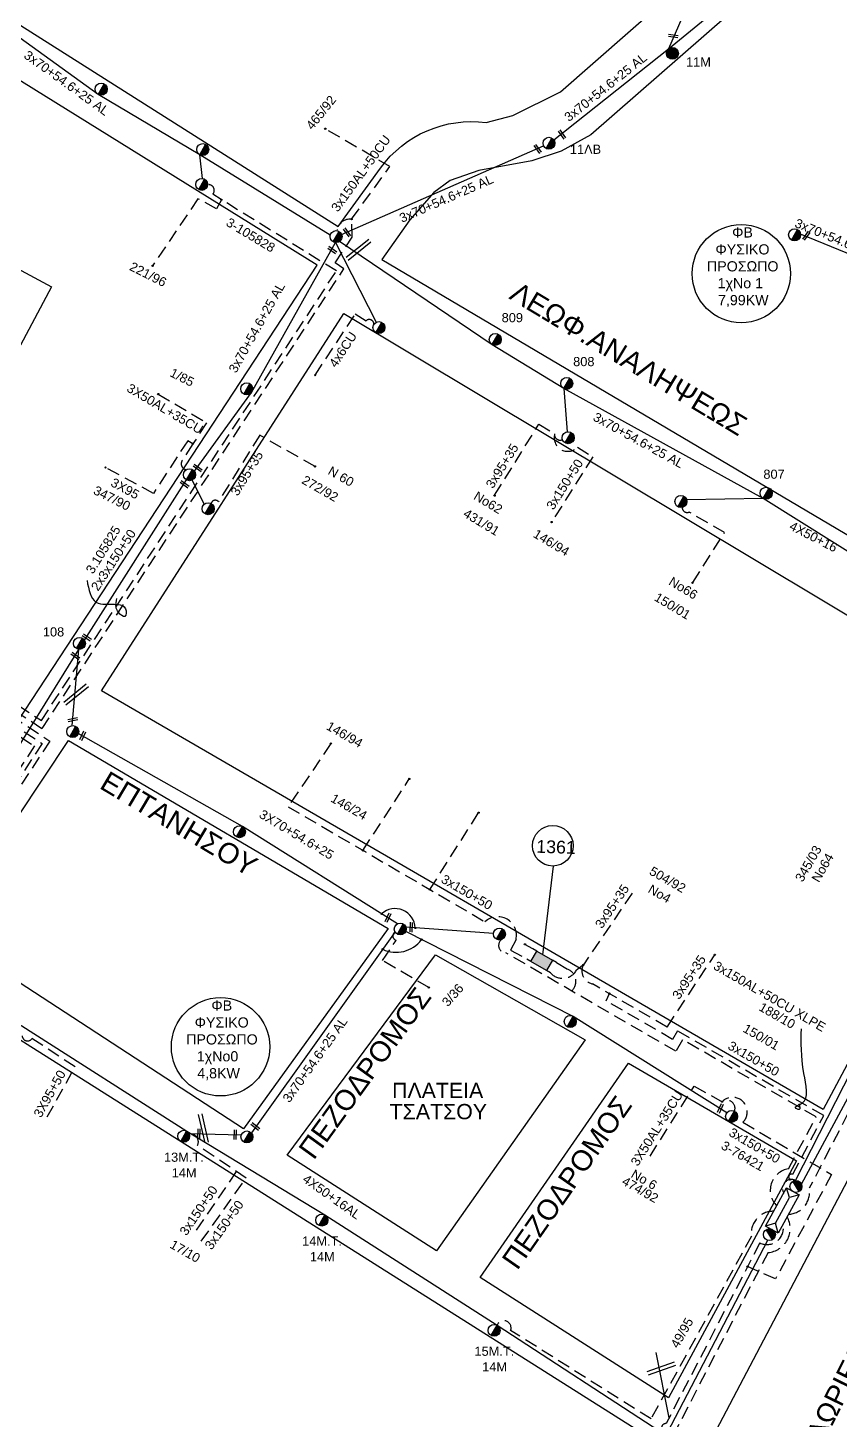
# Model space of a CAD drawing. Header units: millimetres. Extents: x 855 to 3091, y 750 to 2767.
# Drawn here: x 1805.6 to 1965.3, y 906.3 to 1180.2 of the extents above; entities that cross this region are included whole.
import ezdxf
from ezdxf.enums import TextEntityAlignment as Align

# ---------------------------------------------------------------- set-up
doc = ezdxf.new("R2010")
doc.units = ezdxf.units.MM
doc.linetypes.add('DASHED', pattern=[19.05, 12.7, -6.35])
for name, color, linetype, lineweight in [('3x150+50', 7, 'Continuous', 30), ('3x150+70', 7, 'Continuous', 30), ('3x150AL+50CU', 7, 'Continuous', 30), ('3x70+54.6+25 AL', 7, 'SYN_LINE', 30), ('3X95', 7, 'Continuous', 30), ('3x95+35', 7, 'Continuous', 30), ('3X95+50', 7, 'Continuous', 30), ('4x50+16AL', 7, 'Continuous', 30), ('4x6CU', 7, 'Continuous', 30), ('Υπόβαθρο ΔΕΗ', 7, 'Continuous', 30)]:
    doc.layers.add(name, color=color, linetype=linetype, lineweight=lineweight)
for name, color, linetype in [('3X50AL+35CU', 7, 'Continuous'), ('Link Box 4 Διευθύνσεων', 7, 'Continuous'), ('TEXT ΚΑΛΩΔΙΩΝ', 7, 'Continuous'), ('Άγνωστα', 7, 'Continuous'), ('ΑΓΝΩΣΤΟ ΕΝΑΕΡΙΟ ΚΑΛΩΔΙΟ', 7, 'Continuous'), ('ΑΓΝΩΣΤΟ ΥΠΟΓΕΙΟ ΚΑΛΩΔΙΟ', 7, 'DASHED'), ('Γυμνά εναέρια ΧΤ και ΦΟΠ (3Φ)   4x50+16AL', 7, 'Continuous'), ('Μηχανική τομή', 7, 'Continuous'), ('Στύλος Ξύλινος', 7, 'Continuous'), ('Στύλος Ξύλινος @ 1', 7, 'Continuous'), ('Στύλος ΦΜ', 7, 'Continuous'), ('Στύλος ΦΜ @ 1', 7, 'Continuous'), ('Συνδέσεις', 7, 'Continuous'), ('Τομή', 7, 'Continuous'), ('Υποσταθμός εναέριος 2 στύλων', 7, 'Continuous'), ('Υποσταθμός πόλεως', 7, 'Continuous')]:
    doc.layers.add(name, color=color, linetype=linetype)
doc.styles.add('arial', font='arial.ttf')
doc.styles.get("Standard").update_dxf_attribs({"font": 'arial.ttf'})
doc.linetypes.add('SYN_LINE', pattern='A,0.5,-0.0001,["/\\/\\/\\/",Standard,S=0.1,R=0,X=0,Y=-0.05],-0.25', length=0.7501)

# ---------------------------------------------------------------- blocks, each defined once
blk = doc.blocks.new('ΥΠΑΡΧΩΝ ΤΣΙΜΕΝΤΕΝΙΟΣ ΣΤΥΛΟΣ')
at = {"layer": 'Στύλος ΦΜ'}
blk.add_hatch(color=7, dxfattribs=at).paths.add_polyline_path([(-1.29, -2.28, 0.574793), (2.62, 0, 0.268822), (1.3, 2.27)])
at = {"layer": 'Στύλος ΦΜ', "color": 7}
blk.add_line((-1.29, -2.28), (1.3, 2.27), dxfattribs=at)
blk.add_circle((0, 0), 2.62, dxfattribs=at)
at = {"layer": 'Στύλος ΦΜ', "flags": 4}
for tag, p in [('ΤΥΠΟΣ', (-4.91, 3.03)), ('ΑΡΙΘΜΟΣ', (-4.68, 8.05))]:
    blk.add_attdef(tag, p, '', height=4, dxfattribs=at)
blk = doc.blocks.new('ΥΠΑΡΧΩΝ ΞΥΛΙΝΟΣ ΣΤΥΛΟΣ')
at = {"layer": 'Στύλος Ξύλινος'}
h = blk.add_hatch(color=7, dxfattribs=at)
h.paths.add_polyline_path([(-2.62, 0, 0.270008), (-1.29, -2.28), (1.3, 2.27, 0.576266)])
h.paths.add_polyline_path([(-1.29, -2.28, 0.574793), (2.62, 0, 0.268822), (1.3, 2.27)])
at = {"layer": 'Στύλος Ξύλινος', "color": 7}
blk.add_line((-1.29, -2.28), (1.3, 2.27), dxfattribs=at)
blk.add_circle((0, 0), 2.62, dxfattribs=at)
at = {"layer": 'Στύλος Ξύλινος', "flags": 4}
for tag, p in [('ΑΡΙΘΜΟΣ', (-4.91, 8.6)), ('ΤΥΠΟΣ', (-4.85, 3.39))]:
    blk.add_attdef(tag, p, '', height=4, dxfattribs=at)
blk = doc.blocks.new('ΥΠΟΣΤΑΘΜΟΣ ΕΝΑΕΡΙΟΣ ΕΠΙ 2 ΣΤΥΛΩΝ')
at = {"layer": 'Υποσταθμός εναέριος 2 στύλων', "linetype": 'Continuous'}
for points in [[(-11.97, -2.11, 0.574793), (-8.45, -0.07, 0.268822), (-9.64, 1.98)], [(9.68, -2.15, 0.574793), (13.19, -0.1, 0.268822), (12.01, 1.95)]]:
    blk.add_hatch(color=256, dxfattribs=at).paths.add_polyline_path(points)
for p, q in [((-11.97, -2.11), (-9.64, 1.98)), ((9.68, -2.15), (12.01, 1.95))]:
    blk.add_line(p, q, dxfattribs=at)
for centre in [(-10.81, -0.07), (10.84, -0.1)]:
    blk.add_circle(centre, 2.36, dxfattribs=at)
at = {"layer": 'Υποσταθμός πόλεως', "linetype": 'Continuous', "ltscale": 40}
blk.add_lwpolyline([(-8.57, 2.82), (8.57, 2.82), (8.57, -2.82), (-8.57, -2.82)], close=True, dxfattribs=at)
for points in [[(-5.75, 0), (-8.57, 2.82)], [(-8.57, -2.82), (-5.75, 0)], [(-5.75, 0), (5.75, 0)], [(5.75, 0), (8.57, 2.82)], [(8.57, -2.82), (5.75, 0)]]:
    blk.add_lwpolyline(points, dxfattribs=at)
at = {"layer": 'Υποσταθμός εναέριος 2 στύλων', "ltscale": 40, "flags": 1}
for tag, p in [('ΜΕΤΑΣΧΗΜΑΤΙΣΜΟΣ', (14.09, 2.51)), ('ΙΣΧΥΣ', (14.07, -0.28)), ('ΑΡΙΘΜΟΣ', (14.19, -3))]:
    blk.add_attdef(tag, p, '', height=1.8, dxfattribs=at)
blk = doc.blocks.new('LINK BOX 4 ΑΝΑΧΩΡΗΣΕΩΝ')
at = {"layer": 'Link Box 4 Διευθύνσεων', "ltscale": 40}
blk.add_hatch(color=256, dxfattribs=at).paths.add_polyline_path([(-3.54, 0), (-3.54, -4.67), (3.54, -4.67), (3.54, 0)])
for p, q in [((-3.54, 0), (-5.33, 0)), ((5.33, 0), (3.54, 0)), ((-3.54, -4.67), (-5.33, -4.67)), ((5.33, -4.67), (3.54, -4.67))]:
    blk.add_line(p, q, dxfattribs=at)
blk.add_lwpolyline([(-3.54, -4.67), (-3.54, 0), (3.54, 0), (3.54, -4.67)], close=True, dxfattribs=at)
blk = doc.blocks.new('ΜΗΧΑΝΙΚΗ ΤΟΜΗ')
at = {"layer": 'Μηχανική τομή', "ltscale": 40}
for p, q in [((-1.9, 0.8), (5.7, 0.8)), ((-1.9, -0.8), (5.7, -0.8))]:
    blk.add_line(p, q, dxfattribs=at)
blk = doc.blocks.new('_ΣΥΝΔΕΣΗ')
at = {"layer": 'Συνδέσεις', "linetype": 'SYN_LINE', "ltscale": 40}
blk.add_hatch(color=256, dxfattribs=at).paths.add_polyline_path([(0.5, 0, 1), (-0.5, 0, 1)])
at = {"layer": 'Συνδέσεις'}
blk.add_circle((0, 0), 0.5, dxfattribs=at)
blk = doc.blocks.new('ΤΟΜΗ')
at = {"layer": 'Τομή', "ltscale": 40}
for p, q in [((-5.7, 0), (17.1, 0)), ((-5.7, -2.8), (17.1, -2.8))]:
    blk.add_line(p, q, dxfattribs=at)

msp = doc.modelspace()

# ---------------------------------------------------------------- linework, layer by layer
at = {"lineweight": -3, "ltscale": 0.2}
for centre in [(1945.9, 1131.83), (1843.48, 979.74)]:
    msp.add_circle(centre, 9.67, dxfattribs=at)
at = {"layer": '3x150+50', "color": 6, "linetype": 'DASHED', "lineweight": -3, "ltscale": 0.2}
for points in [[(1800.54, 1048.98), (1808.24, 1043.93), (1866.27, 1132.36), (1841.95, 1147.45, 0.702854), (1840.95, 1149.33)], [(1839.7, 941.49), (1848.53, 953.92), (1838.97, 960.34, 0.585023), (1837.29, 962.64, -51.742826)], [(1952.3, 947.38, 0.465423), (1947.9, 942.47), (1928.15, 906.54), (1900.54, 923.95, 0.970078), (1897.88, 924.98, 15.337266)]]:
    msp.add_lwpolyline(points, format="xyb", dxfattribs=at)
for points in [[(1843.67, 1146.38), (1842.7, 1144.61), (1839.04, 1146.58), (1830.12, 1133.39)], [(1846.58, 955.22), (1838.22, 942.95)]]:
    msp.add_lwpolyline(points, dxfattribs=at)
at = {"layer": '3x150+50', "color": 27, "linetype": 'DASHED', "lineweight": -3, "ltscale": 0.2}
for points in [[(1909.19, 1100.33, 0.777391), (1913.68, 1097.67), (1916.7, 1095.78), (1908.66, 1083.08)], [(1798.52, 1045.9), (1808.41, 1039.41), (1783.37, 1001.25), (1778.26, 1004.27), (1775.88, 1001.38), (1753.71, 1016.51, 0.685106), (1751.17, 1016.97, 49.505858)], [(1865.17, 1039.37), (1856.77, 1026.97), (1895.49, 1004.34, -0.735924), (1901.6, 1000.86), (1900.48, 998.76), (1903.75, 996.96)], [(1955.49, 953.61, -0.929728), (1956.04, 954.66), (1962.1, 966.2), (1933.36, 982.87), (1932.4, 981.2), (1919.3, 988.8), (1919.95, 990.21)], [(1956.59, 953.44, 0.753094), (1954.25, 950.94, 1.301079)]]:
    msp.add_lwpolyline(points, format="xyb", dxfattribs=at)
at = {"layer": '3x150+50', "color": 2, "linetype": 'DASHED', "lineweight": -3, "ltscale": 0.2}
for points in [[(1797.84, 1044.86), (1806.89, 1038.92), (1783.85, 1003.8), (1715.06, 1047.05, -1.362594), (1717.42, 1052.5), (1736.7, 1082.61, -0.729693), (1738.24, 1085.9)], [(1952.89, 948.45, -0.614164), (1955.17, 955.75), (1960.62, 965.93), (1934.36, 981.14), (1933.04, 978.85), (1899.62, 998.2, -0.692687), (1898.7, 1000.81)], [(1909.53, 996.31), (1911.85, 994.96, -0.549614), (1912.53, 990.73, -1.280064)]]:
    msp.add_lwpolyline(points, format="xyb", dxfattribs=at)
at = {"layer": '3x150+50', "color": 85, "linetype": 'DASHED', "lineweight": -3, "ltscale": 0.2}
msp.add_lwpolyline([(1799.19, 1046.92), (1809.92, 1039.88), (1783.68, 999.91), (1778.49, 1002.97), (1776.13, 1000.14, 0.516534), (1776.67, 998.19)], format="xyb", dxfattribs=at)
at = {"layer": '3x150+50', "color": 27, "linetype": 'DASHED', "lineweight": -3, "ltscale": 0.2}
for points in [[(1871.48, 1018.37), (1880.61, 1032.43)], [(1884.67, 1010.66), (1894.23, 1025.79)], [(1904.92, 998.98), (1903.35, 999.89)]]:
    msp.add_lwpolyline(points, dxfattribs=at)
at = {"layer": '3x150+50', "color": 1, "linetype": 'DASHED', "lineweight": -3, "ltscale": 0.2}
msp.add_lwpolyline([(1942.13, 968.94, -1.004647), (1946.22, 964.88), (1963.64, 954.61), (1952.64, 934.07), (1947.14, 936.5)], format="xyb", dxfattribs=at)
at = {"layer": '3x150+70', "color": 30, "linetype": 'DASHED', "lineweight": -3, "ltscale": 0.2}
msp.add_lwpolyline([(1994.41, 1022.74, -1.121486), (1994.82, 1020.8), (1959.28, 951.91, -0.443953), (1955.17, 946.77, 12.681329)], format="xyb", dxfattribs=at)
at = {"layer": '3x150+70', "color": 85, "linetype": 'DASHED', "lineweight": -3, "ltscale": 0.2}
msp.add_lwpolyline([(1954.92, 946.31, -0.544925), (1951.16, 939.27), (1933.1, 904.48, -0.311334), (1930.39, 900.01), (1896.96, 844.76, 0.580515), (1892.52, 843.34)], format="xyb", dxfattribs=at)
at = {"layer": '3x150AL+50CU', "color": 5, "linetype": 'DASHED', "lineweight": -3, "ltscale": 0.2}
msp.add_lwpolyline([(1799.87, 1047.95), (1808.4, 1042.35), (1867.74, 1132.78), (1866.03, 1133.94), (1869.35, 1139), (1869.25, 1142.55), (1876.79, 1152.9), (1864.07, 1160.33)], dxfattribs=at)
msp.add_lwpolyline([(1869.25, 1142.55, 0.404743), (1866.37, 1140.28, -1.331184)], format="xyb", dxfattribs=at)
at = {"layer": '3X50AL+35CU', "color": 1, "linetype": 'DASHED', "lineweight": -3, "ltscale": 0.2}
for points in [[(1831.24, 1108.14), (1840.73, 1102.5), (1838.04, 1098.34), (1835.94, 1095.09, 0.536766), (1836.74, 1093.25, 4.426069)], [(1927.96, 958.24), (1936.65, 972.02), (1942.13, 968.94, -0.73264), (1944.57, 967.07, -49.929251)]]:
    msp.add_lwpolyline(points, format="xyb", dxfattribs=at)
at = {"layer": '3x70+54.6+25 AL', "color": 5, "linetype": 'SYN_LINE', "lineweight": -3, "ltscale": 15}
for points in [[(1931.63, 1176.11), (1945.45, 1207.99)], [(1909.06, 1158.14), (1931.57, 1176.06), (1964, 1202.59)], [(1867.29, 1139.56), (1907.03, 1156.95)]]:
    msp.add_lwpolyline(points, dxfattribs=at)
at = {"layer": '3x70+54.6+25 AL', "color": 6, "linetype": 'SYN_LINE', "lineweight": -3, "ltscale": 15}
msp.add_lwpolyline([(1865.06, 1139.39), (1839.39, 1155.22), (1819.41, 1167.09), (1801.69, 1179.86)], dxfattribs=at)
at = {"layer": '3x70+54.6+25 AL', "color": 6, "linetype": 'SYN_LINE', "lineweight": -3, "ltscale": 6}
msp.add_lwpolyline([(1839.94, 1150.56), (1839.39, 1155.22)], dxfattribs=at)
at = {"layer": '3x70+54.6+25 AL', "color": 62, "linetype": 'SYN_LINE', "lineweight": -3, "ltscale": 15}
msp.add_lwpolyline([(1972.65, 1133.43), (1957.56, 1139.57)], dxfattribs=at)
at = {"layer": '3x70+54.6+25 AL', "color": 1, "linetype": 'SYN_LINE', "lineweight": -3, "ltscale": 15}
for points in [[(1838.34, 1092.95), (1849.57, 1108.44), (1866.11, 1137.94)], [(1816.72, 1059.74), (1836.8, 1091.24)], [(1778.24, 998.57), (1798.57, 1030.5), (1815.6, 1057.92)], [(1877.82, 1002.33), (1849.54, 962.8)], [(1943.06, 966.76), (1912.84, 985.73), (1879.91, 1002.4)]]:
    msp.add_lwpolyline(points, dxfattribs=at)
at = {"layer": '3x70+54.6+25 AL', "color": 7, "linetype": 'SYN_LINE', "lineweight": -3, "ltscale": 15}
msp.add_lwpolyline([(1866.11, 1137.94), (1874.07, 1122.26)], dxfattribs=at)
at = {"layer": '3x70+54.6+25 AL', "color": 27, "linetype": 'SYN_LINE', "lineweight": -3, "ltscale": 15}
for points in [[(2008.53, 1053.25), (1978.8, 1069.67), (1950.21, 1087.62), (1910.99, 1109.23), (1896.93, 1117.86), (1866.9, 1138.17)], [(1950.21, 1087.62), (1935.14, 1087.35)], [(1956.59, 953.44), (1970.81, 981.28)]]:
    msp.add_lwpolyline(points, dxfattribs=at)
at = {"layer": '3x70+54.6+25 AL', "color": 27, "linetype": 'SYN_LINE', "lineweight": -3, "ltscale": 10}
msp.add_lwpolyline([(1911.02, 1109.21), (1911.66, 1100.72)], dxfattribs=at)
at = {"layer": '3x70+54.6+25 AL', "color": 1, "linetype": 'SYN_LINE', "lineweight": -3, "ltscale": 7}
msp.add_lwpolyline([(1837.88, 1091.2), (1840.25, 1086.45)], dxfattribs=at)
at = {"layer": '3x70+54.6+25 AL', "color": 2, "linetype": 'SYN_LINE', "lineweight": -3, "ltscale": 15}
for points in [[(1814.28, 1042.92), (1815.6, 1057.92)], [(1878.28, 1003.94), (1847.78, 1023.07), (1815.51, 1041.35)], [(1897.14, 1002.01), (1879.97, 1003.25)]]:
    msp.add_lwpolyline(points, dxfattribs=at)
at = {"layer": '3x70+54.6+25 AL', "color": 133, "linetype": 'SYN_LINE', "lineweight": -3, "ltscale": 15}
msp.add_lwpolyline([(1957.73, 952.73), (1972.88, 980.83), (1994.82, 1023.27), (2009.56, 1051.45)], dxfattribs=at)
at = {"layer": '3x70+54.6+25 AL', "color": 1, "linetype": 'SYN_LINE', "lineweight": -3, "ltscale": 10}
msp.add_lwpolyline([(1847.54, 962.33), (1837.29, 962.64)], dxfattribs=at)
at = {"layer": '3X95', "color": 1, "linetype": 'DASHED', "lineweight": -3, "ltscale": 0.2}
msp.add_lwpolyline([(1838.04, 1098.34), (1837.02, 1098.96), (1830.28, 1088.6), (1820.86, 1093.69)], dxfattribs=at)
at = {"layer": '3x95+35', "color": 27, "linetype": 'DASHED', "lineweight": -3, "ltscale": 0.2}
for points in [[(1897.38, 1088.23), (1906.08, 1102.19), (1909.19, 1100.33, 0.614914), (1910.73, 1099.19, -56.05178)], [(1924.44, 1009.99), (1914.84, 995.87, 0.501031), (1916.65, 992.12, 0.651331)], [(1914.84, 995.87), (1913.47, 994.78, -0.513972), (1908.36, 994.29, -10.580552)]]:
    msp.add_lwpolyline(points, format="xyb", dxfattribs=at)
at = {"layer": '3x95+35', "color": 1, "linetype": 'DASHED', "lineweight": -3, "ltscale": 0.2}
msp.add_lwpolyline([(1862.06, 1093.9), (1851.18, 1100.05), (1843.07, 1086.96, 0.622743), (1841.63, 1086.61, -2.756856)], format="xyb", dxfattribs=at)
at = {"layer": '3x95+35', "color": 27, "linetype": 'DASHED', "lineweight": -3, "ltscale": 0.2}
for points in [[(1931.29, 983.63), (1940.7, 997.85)], [(1931.29, 983.63), (1916.65, 992.12)]]:
    msp.add_lwpolyline(points, dxfattribs=at)
at = {"layer": '3X95+50', "color": 6, "linetype": 'DASHED', "lineweight": -3, "ltscale": 0.2}
msp.add_lwpolyline([(1809.36, 965.93), (1814.88, 975.77), (1806.39, 981.36, -0.712621), (1804.46, 981.88, 100.937389)], format="xyb", dxfattribs=at)
at = {"layer": '4x50+16AL', "color": 6, "linetype": 'Continuous', "lineweight": -3, "ltscale": 0.2}
msp.add_lwpolyline([(1778.8, 997.82), (1804.38, 983.87), (1836.82, 963.15), (1863.98, 946.66), (1897.88, 924.98), (1930.06, 903.97)], dxfattribs=at)
at = {"layer": '4x6CU', "color": 7, "linetype": 'DASHED', "lineweight": -3, "ltscale": 0.2}
msp.add_lwpolyline([(1862.09, 1111.87), (1869.99, 1123.92), (1872.12, 1122.57, -0.649158), (1873.65, 1121.88, 26.979548)], format="xyb", dxfattribs=at)
at = {"layer": 'ΑΓΝΩΣΤΟ ΕΝΑΕΡΙΟ ΚΑΛΩΔΙΟ', "color": 5, "linetype": 'Continuous', "lineweight": -3, "ltscale": 0.2}
msp.add_lwpolyline([(1951.08, 941.66), (1931.32, 903.81)], dxfattribs=at)
at = {"layer": 'ΑΓΝΩΣΤΟ ΥΠΟΓΕΙΟ ΚΑΛΩΔΙΟ', "color": 27, "linetype": 'DASHED', "lineweight": -3, "ltscale": 0.2}
msp.add_lwpolyline([(1936.35, 1071.08), (1942.62, 1080.88), (1935.62, 1084.92, -0.544171), (1934.28, 1085.87, -2.676423)], format="xyb", dxfattribs=at)
at = {"layer": 'ΑΓΝΩΣΤΟ ΥΠΟΓΕΙΟ ΚΑΛΩΔΙΟ', "color": 1, "linetype": 'DASHED', "lineweight": -3, "ltscale": 0.2}
for points in [[(1884.44, 991.37), (1875.32, 996.74), (1878, 1000.68, -0.649919), (1877.82, 1002.33, 22.672977)], [(1954.09, 944.79, -0.631967), (1949.56, 941.16), (1931.11, 905.61, 0.782654), (1930.6, 904.09, 94.740113)]]:
    msp.add_lwpolyline(points, format="xyb", dxfattribs=at)
at = {"layer": 'Υπόβαθρο ΔΕΗ', "lineweight": -3}
msp.add_lwpolyline([(1862.34, 1276.76), (1848.38, 1251.44), (1802.25, 1181.9), (1866.6, 1141.1), (1874.94, 1152.6, -0.274348), (1895.72, 1161.57, 0.36255)], format="xyb", dxfattribs=at)
for points in [[(1895.72, 1161.57), (1900.97, 1162.91), (1910.35, 1167.62), (1937.37, 1191.36), (1944.6, 1209.74), (1862.34, 1276.76)], [(1961.31, 1198.45), (1916.28, 1159.16), (1910.46, 1155.93), (1904.69, 1154.01), (1894.27, 1152.1), (1888.67, 1150.13), (1885.4, 1147.79), (1880.71, 1142.39), (1875.19, 1134.61), (2007.21, 1056.53), (2032.55, 1101.5), (1966.82, 1134.62)], [(1867.75, 1124.01), (2002.45, 1043.25), (1961.97, 967.43), (1820.07, 1049.78), (1867.75, 1124.01)], [(2018.75, 959.53), (2041.25, 1004.32), (2003.27, 1022.91), (1940.97, 904.29), (1961.06, 893.62), (1980.7, 928.65)], [(1906.88, 997.84), (1908.94, 1015.29)], [(1842.04, 763.44), (1878.77, 822.48), (1928.04, 902.71), (1784.57, 993.39), (1754.27, 910.43), (1854.27, 846.83), (1848.89, 839.32), (1780.71, 883.44), (1770.41, 890.11), (1751.57, 902.88), (1723.63, 827.95), (1824.17, 763.45)], [(1931.73, 906.73), (1929.17, 919.62)]]:
    msp.add_lwpolyline(points, dxfattribs=at)
for points in [[(1780.36, 1008.36), (1862.5, 1133.53), (1798.07, 1173.49), (1716.13, 1048.74), (1748.11, 1028.63), (1803.39, 1132.9), (1810.25, 1129.26), (1754.61, 1024.55)], [(1813.61, 1039.98), (1876.48, 1003.04), (1848, 963.61), (1788.51, 1002.38)], [(1856.59, 958.44), (1885.74, 997.81), (1915.21, 981.08), (1885.96, 939.59)], [(1894.51, 934.34), (1923.72, 976.5), (1956.77, 957.32), (1931.58, 910.71)]]:
    msp.add_lwpolyline(points, close=True, dxfattribs=at)
msp.add_circle((1908.82, 1019.29), 4, dxfattribs=at)
for centre, radius, start, end in [((1877.81, 1002.96), 3.96, 2.3726, 132.1063), ((1878.02, 1004.59), 6.26, 245.0235, 323.0142)]:
    msp.add_arc(centre, radius, start, end, dxfattribs=at)
for points in [[(1817.22, 1071.47), (1818.98, 1067.2), (1823.22, 1066.75), (1824.82, 1065.92), (1824.65, 1064.39), (1823.4, 1065.21), (1822.93, 1066.31), (1823.09, 1067.93)], [(1957.17, 968.54), (1957.29, 967.43), (1956.53, 967.77), (1957.22, 968.32), (1957.87, 968.65), (1958.21, 974.51), (1957.71, 983.26)]]:
    msp.add_spline(points, degree=3, dxfattribs=at)

# ---------------------------------------------------------------- block references
at = {"layer": 'Link Box 4 Διευθύνσεων', "lineweight": -3, "xscale": 0.5, "yscale": 0.5, "zscale": 0.5, "rotation": 329.8713118535535}
msp.add_blockref('LINK BOX 4 ΑΝΑΧΩΡΗΣΕΩΝ', (1907.22, 997.64), dxfattribs=at)
at = {"layer": 'Μηχανική τομή', "lineweight": -3}
for p, xscale, yscale, zscale, rotation in [((1932.05, 1178.66), 0.2499999999999998, 0.2499999999999998, 0.2499999999999998, 352.3260421696968), ((1910.31, 1159.59), 0.2499999999999999, 0.2499999999999999, 0.2499999999999999, 305.7383391334064), ((1905.56, 1156.75), 0.2499999999999999, 0.2499999999999999, 0.2499999999999999, 305.7383391334064), ((1868.04, 1140.33), 0.2499999999999999, 0.2499999999999999, 0.2499999999999999, 305.7383391334064), ((1958.43, 1138.9), 0.2499999999999999, 0.2499999999999999, 0.2499999999999999, 54.38633714151349), ((1865.06, 1136.77), 0.2499999999999999, 0.2499999999999999, 0.2499999999999999, 325.4240233767811), ((1838.58, 1093.91), 0.2499999999999999, 0.2499999999999999, 0.2499999999999999, 325.4240233767811), ((1836.02, 1090.69), 0.2499999999999999, 0.2499999999999999, 0.2499999999999999, 325.4240233767811), ((1816.8, 1060.55), 0.2499999999999999, 0.2499999999999999, 0.2499999999999999, 325.4240233767811), ((1814.55, 1056.92), 0.2499999999999999, 0.2499999999999999, 0.2499999999999999, 325.4240233767811), ((1813.96, 1044.01), 0.2499999999999999, 0.2499999999999999, 0.2499999999999999, 11.25238841245213), ((1816.21, 1040.51), 0.2499999999999999, 0.2499999999999999, 0.2499999999999999, 65.68131416609452), ((1876.26, 1004.74), 0.2499999999999999, 0.2499999999999999, 0.2499999999999999, 65.68131416609452), ((1880.98, 1002.8), 0.2499999999999999, 0.2499999999999999, 0.2499999999999999, 88.09582547483252), ((1941.6, 967.21), 0.2499999999999999, 0.2499999999999999, 0.2499999999999999, 65.68131416609452), ((1850.71, 963.75), 0.2499999999999999, 0.2499999999999999, 0.2499999999999999, 142.5242867439134), ((1839.23, 962.19), 0.2499999999999998, 0.2499999999999998, 0.2499999999999998, 87.09207153055705), ((1846.36, 961.98), 0.2499999999999998, 0.2499999999999998, 0.2499999999999998, 87.09207153055705)]:
    msp.add_blockref('ΜΗΧΑΝΙΚΗ ΤΟΜΗ', p, dxfattribs=dict(at, xscale=xscale, yscale=yscale, zscale=zscale, rotation=rotation))
at = {"layer": 'Στύλος Ξύλινος @ 1', "lineweight": -3, "ltscale": 40}
ref = msp.add_blockref('ΥΠΑΡΧΩΝ ΞΥΛΙΝΟΣ ΣΤΥΛΟΣ', (1932.35, 1175.17), dxfattribs=dict(at, xscale=0.4499999999998181, yscale=0.4499999999998181, zscale=0.4499999999998181))
ref.add_attrib('ΤΥΠΟΣ', '11M', (1935.03, 1172.58), dxfattribs={"layer": 'Στύλος Ξύλινος', "height": 1.8, "flags": 4})
at = {"layer": 'Στύλος ΦΜ @ 1', "lineweight": -3, "ltscale": 40, "xscale": 0.4499999999998181, "yscale": 0.4499999999998181, "zscale": 0.4499999999998181}
for p in [(1820, 1168.12), (1839.97, 1156.24), (1839.77, 1149.39), (1866.2, 1139.11), (1956.38, 1139.47), (1874.63, 1121.22), (1848.64, 1109.17), (1911.85, 1099.56), (1837.38, 1092.27), (1934.02, 1087.01), (1841.05, 1085.58), (1814.4, 1041.75), (1847.2, 1022.05), (1878.84, 1002.91), (1898.32, 1001.92), (1912.25, 984.71), (1943.99, 966.04), (1848.67, 962.01)]:
    msp.add_blockref('ΥΠΑΡΧΩΝ ΤΣΙΜΕΝΤΕΝΙΟΣ ΣΤΥΛΟΣ', p, dxfattribs=at)
at = {"layer": 'Στύλος ΦΜ @ 1', "lineweight": -3, "ltscale": 40}
ref = msp.add_blockref('ΥΠΑΡΧΩΝ ΤΣΙΜΕΝΤΕΝΙΟΣ ΣΤΥΛΟΣ', (1908.08, 1157.48), dxfattribs=dict(at, xscale=0.4499999999998183, yscale=0.4499999999998183, zscale=0.4499999999998183))
ref.add_attrib('ΤΥΠΟΣ', '11ΛB', (1912.18, 1155.4), dxfattribs={"layer": 'Στύλος ΦΜ', "height": 1.8, "flags": 4})
ref = msp.add_blockref('ΥΠΑΡΧΩΝ ΤΣΙΜΕΝΤΕΝΙΟΣ ΣΤΥΛΟΣ', (1897.51, 1118.89), dxfattribs=dict(at, xscale=0.4499999999998181, yscale=0.4499999999998181, zscale=0.4499999999998181))
ref.add_attrib('ΤΥΠΟΣ', '809', (1898.77, 1122.27), dxfattribs={"layer": 'Στύλος ΦΜ', "height": 1.8, "flags": 4})
ref = msp.add_blockref('ΥΠΑΡΧΩΝ ΤΣΙΜΕΝΤΕΝΙΟΣ ΣΤΥΛΟΣ', (1911.57, 1110.25), dxfattribs=dict(at, xscale=0.4499999999998181, yscale=0.4499999999998181, zscale=0.4499999999998181))
ref.add_attrib('ΤΥΠΟΣ', '808', (1912.83, 1113.63), dxfattribs={"layer": 'Στύλος ΦΜ', "height": 1.8, "flags": 4})
ref = msp.add_blockref('ΥΠΑΡΧΩΝ ΤΣΙΜΕΝΤΕΝΙΟΣ ΣΤΥΛΟΣ', (1950.79, 1088.64), dxfattribs=dict(at, xscale=0.4499999999998181, yscale=0.4499999999998181, zscale=0.4499999999998181))
ref.add_attrib('ΤΥΠΟΣ', '807', (1950.24, 1091.48), dxfattribs={"layer": 'Στύλος ΦΜ', "height": 1.8, "flags": 4})
ref = msp.add_blockref('ΥΠΑΡΧΩΝ ΤΣΙΜΕΝΤΕΝΙΟΣ ΣΤΥΛΟΣ', (1815.73, 1059.09), dxfattribs=dict(at, xscale=0.4499999999998181, yscale=0.4499999999998181, zscale=0.4499999999998181))
ref.add_attrib('ΤΥΠΟΣ', '108', (1808.54, 1060.46), dxfattribs={"layer": 'Στύλος ΦΜ', "height": 1.8, "flags": 4})
ref = msp.add_blockref('ΥΠΑΡΧΩΝ ΤΣΙΜΕΝΤΕΝΙΟΣ ΣΤΥΛΟΣ', (1836.23, 962.13), dxfattribs=dict(at, xscale=0.449999999999818, yscale=0.449999999999818, zscale=0.449999999999818))
ref.add_attrib('ΤΥΠΟΣ', '13M.T.', (1832.36, 957.12), dxfattribs={"layer": 'Στύλος ΦΜ', "height": 1.8, "flags": 4})
ref.add_attrib('ΑΡΙΘΜΟΣ', '14M', (1833.88, 954.05), dxfattribs={"layer": 'Στύλος ΦΜ', "height": 1.8, "flags": 4})
ref = msp.add_blockref('ΥΠΑΡΧΩΝ ΤΣΙΜΕΝΤΕΝΙΟΣ ΣΤΥΛΟΣ', (1863.4, 945.64), dxfattribs=dict(at, xscale=0.449999999999818, yscale=0.449999999999818, zscale=0.449999999999818))
ref.add_attrib('ΤΥΠΟΣ', '14M.T.', (1859.53, 940.63), dxfattribs={"layer": 'Στύλος ΦΜ', "height": 1.8, "flags": 4})
ref.add_attrib('ΑΡΙΘΜΟΣ', '14M', (1861.05, 937.55), dxfattribs={"layer": 'Στύλος ΦΜ', "height": 1.8, "flags": 4})
ref = msp.add_blockref('ΥΠΑΡΧΩΝ ΤΣΙΜΕΝΤΕΝΙΟΣ ΣΤΥΛΟΣ', (1897.29, 923.96), dxfattribs=dict(at, xscale=0.449999999999818, yscale=0.449999999999818, zscale=0.449999999999818))
ref.add_attrib('ΤΥΠΟΣ', '15M.T.', (1893.42, 918.95), dxfattribs={"layer": 'Στύλος ΦΜ', "height": 1.8, "flags": 4})
ref.add_attrib('ΑΡΙΘΜΟΣ', '14M', (1894.94, 915.88), dxfattribs={"layer": 'Στύλος ΦΜ', "height": 1.8, "flags": 4})
at = {"layer": 'Συνδέσεις', "lineweight": -3, "xscale": 0.25, "yscale": 0.25, "zscale": 0.25}
for p in [(1864.07, 1160.33), (1843.67, 1146.38), (1869.25, 1142.55), (1830.12, 1133.39), (1862.09, 1111.87), (1831.24, 1108.14), (1838.04, 1098.34), (1820.86, 1093.69), (1862.06, 1093.91), (1897.38, 1088.16), (1908.6, 1082.96), (1936.31, 1071.03), (1865.17, 1039.38), (1880.61, 1032.43), (1894.23, 1025.79), (1871.48, 1018.37), (1884.67, 1010.66), (1875.16, 1005.9), (1881.77, 1003.12), (1883.02, 1000.83), (1903.35, 999.9), (1875.38, 998.92), (1940.7, 997.86), (1914.84, 995.87), (1884.44, 991.38), (1919.95, 990.21), (1942.13, 968.94), (1955.49, 953.61), (1947.14, 936.5)]:
    msp.add_blockref('_ΣΥΝΔΕΣΗ', p, dxfattribs=at)
at = {"layer": 'Τομή', "lineweight": -3, "xscale": 0.2499999999999999, "yscale": 0.2499999999999999, "zscale": 0.2499999999999999}
for p, rotation in [((1871.94, 1137.12), 218.6919317530052), ((1816.39, 1049.64), 219.3778521253555), ((1840.09, 965.17), 282.9407812258306), ((1931.61, 916.58), 199.5536941215062)]:
    msp.add_blockref('ΤΟΜΗ', p, dxfattribs=dict(at, rotation=rotation))
at = {"layer": 'Υποσταθμός εναέριος 2 στύλων', "lineweight": -3, "xscale": 0.4999999999999997, "yscale": 0.4999999999999997, "zscale": 0.4999999999999997, "rotation": 61.20359128569508}
msp.add_blockref('ΥΠΟΣΤΑΘΜΟΣ ΕΝΑΕΡΙΟΣ ΕΠΙ 2 ΣΤΥΛΩΝ', (1953.99, 947.54), dxfattribs=at)

# ---------------------------------------------------------------- texts
at = {"lineweight": -3, "ltscale": 40, "char_height": 4, "width": 65.6312, "attachment_point": 1, "style": 'arial'}
for s, insert, rotation in [('ΛEΩΦ.ANAΛHΨEΩΣ', (1902.09, 1130.44), 329), ('ΕΠΤΑΝΗΣΟΥ', (1821.5, 1034.15), 329.2765), ('ΠΕΖΟΔΡΟΜΟΣ', (1858.58, 959.65), 54.1139), ('ΠΕΖΟΔΡΟΜΟΣ', (1898.57, 937.91), 55.124), ('ΔΩPIEΩN', (1958.47, 903.38), 63.58)]:
    msp.add_mtext(s, dxfattribs=dict(at, insert=insert, rotation=rotation))
at = {"lineweight": -3, "ltscale": 40, "char_height": 3, "width": 65.6312, "attachment_point": 1, "style": 'arial'}
for s, insert in [('ΠΛΑΤΕΙΑ', (1877.22, 972.65)), ('ΤΣΑΤΣΟΥ', (1876.74, 968.49))]:
    msp.add_mtext(s, dxfattribs=dict(at, insert=insert))
at = {"layer": 'TEXT ΚΑΛΩΔΙΩΝ', "linetype": 'Continuous', "lineweight": -3, "ltscale": 0.2}
for s, rotation, p in [('3x70+54.6+25 AL', 324.2349, (1813.21, 1169.34)), ('3x70+54.6+25 AL', 38.5269, (1919.2, 1168.51)), ('3x150AL+50CU', 53.9071, (1871.07, 1151.55)), ('3x70+54.6+25 AL', 23.6289, (1887.88, 1146.61)), ('3x70+54.6+25 AL', 337.8835, (1965.78, 1138.17)), ('3x70+54.6+25 AL', 60.7123, (1850.6, 1121.23)), ('4x6CU', 56.77, (1867.55, 1116.91)), ('3X50AL+35CU', 329.2952, (1832.57, 1105.26)), ('3x70+54.6+25 AL', 331.1435, (1925.69, 1099.07)), ('3x95+35', 58.0539, (1898.86, 1094.01)), ('3x95+35', 58.2218, (1848.65, 1092.56)), ('3x150+50', 57.6746, (1911.16, 1090.39)), ('3X95', 331.6372, (1824.71, 1089.56)), ('2x3x150+50', 56.7269, (1822.41, 1075.5)), ('3x150+50', 329.6917, (1891.93, 1010.16)), ('3x95+35', 55.7673, (1920.48, 1007.37)), ('3x95+35', 56.4964, (1935.62, 993.44)), ('3x150AL+50CU XLPE', 329.8713, (1951.48, 989.66)), ('3x70+54.6+25 AL', 54.4285, (1862.06, 977.2)), ('3x150+50', 329.8713, (1948.34, 977.41)), ('3X95+50', 60.7091, (1809.86, 970.5)), ('3X50AL+35CU', 57.7917, (1929.28, 963.71)), ('3x150+50', 329.4635, (1948.53, 960.32)), ('3x150+50', 55.7397, (1839.16, 947.54)), ('3x150+50', 54.6334, (1844.19, 944.7))]:
    msp.add_text(s, height=1.8, rotation=rotation, dxfattribs=at).set_placement(p, align=Align.MIDDLE_CENTER)
at = {"layer": 'Άγνωστα', "lineweight": -3, "ltscale": 40, "char_height": 1.8, "attachment_point": 1, "style": 'arial'}
for s, insert, width, rotation in [('465/92', (1860.13, 1161.09), 12.7137, 51.2789), ('3-105828', (1845.32, 1142.93), 12.7137, 329.0853), ('221/96', (1826.21, 1134.23), 12.7137, 333.313), ('1/85', (1834.14, 1113.34), 12.7137, 333.313), ('N 60', (1865.33, 1094.05), 12.7137, 330.2167), ('272/92', (1860.18, 1092.25), 12.7137, 330.2167), ('347/90', (1819.1, 1090.2), 12.7137, 333.313), ('Nο62', (1894.01, 1089.11), 12.7137, 329), ('431/91', (1891.97, 1085.69), 12.7137, 329), ('3.105825', (1816.86, 1073.56), 12.7137, 58.0812), ('4X50+16', (1956, 1083.19), 34.0855, 332.8741), ('146/94', (1905.72, 1081.67), 12.7137, 329), ('Nο66', (1932.38, 1072.3), 12.7137, 329), ('150/01', (1929.54, 1069.2), 12.7137, 329), ('146/94', (1865, 1043.85), 12.7137, 330.2167), ('146/24', (1865.86, 1029.64), 12.7137, 330.2167), ('3X70+54.6+25', (1851.83, 1026.51), 34.0855, 329.0661), ('345/03', (1956.38, 1012.9), 12.7137, 60), ('Nο64', (1959.6, 1012.82), 12.7137, 60.0636), ('504/92', (1928.53, 1015.32), 12.7137, 330.2167), ('Nο4', (1928.28, 1011.77), 12.7137, 330.2167), ('3/36', (1886.84, 988.69), 12.7137, 48.4478), ('188/10', (1950.07, 988.58), 12.7137, 330.2167), ('150/01', (1946.94, 984.36), 12.7137, 330.2167), ('3-76421', (1942.65, 961.34), 12.7137, 330.2167), ('474/92', (1923.14, 954.33), 12.7137, 330.2167), ('No 6', (1924.93, 955.73), 12.7137, 330.2167), ('17/10', (1834.24, 941.87), 12.7137, 330.2167), ('49/95', (1931.88, 921.19), 12.7137, 60.3134)]:
    msp.add_mtext(s, dxfattribs=dict(at, insert=insert, width=width, rotation=rotation))
at = {"layer": 'Άγνωστα', "lineweight": -3, "insert": (1905.63, 1020.42), "char_height": 2.5, "width": 13.4112, "attachment_point": 1, "rotation": 358.1643}
msp.add_mtext('1361', dxfattribs=at)
at = {"layer": 'Γυμνά εναέρια ΧΤ και ΦΟΠ (3Φ)   4x50+16AL', "lineweight": -3, "ltscale": 40, "insert": (1860.5, 954.8), "char_height": 1.8, "width": 34.0855, "attachment_point": 1, "rotation": 324.6934, "style": 'arial'}
msp.add_mtext('4X50+16AL', dxfattribs=at)
at = {"layer": 'Υπόβαθρο ΔΕΗ', "lineweight": -3, "char_height": 2, "width": 17.2548, "attachment_point": 1}
for s, insert in [('{\\W8.64836; }ΦΒ \\P{\\W4.42067; }ΦΥΣΙΚΟ \\P{\\W2.28183; }ΠΡΟΣΩΠΟ', (1937.38, 1140.94)), ('{\\W5.64925; }1χΝο 1\\P{\\W5.75643; }7,99KW', (1936.86, 1130.96)), ('{\\W8.64836; }ΦΒ \\P{\\W4.42067; }ΦΥΣΙΚΟ \\P{\\W2.28183; }ΠΡΟΣΩΠΟ', (1834.96, 988.86)), ('{\\W5.64925; }1χΝο0\\P{\\W5.75643; }4,8KW', (1834.44, 978.87))]:
    msp.add_mtext(s, dxfattribs=dict(at, insert=insert))

doc.saveas('drawing.dxf')
